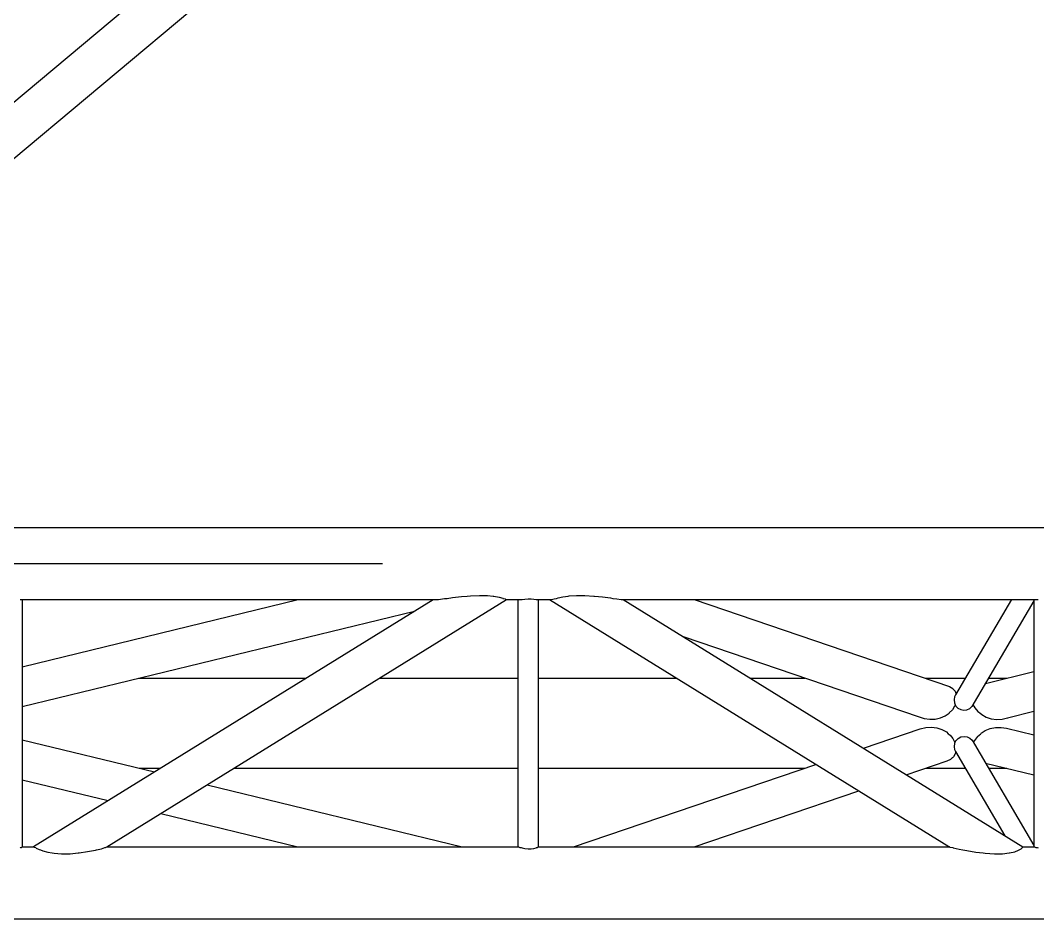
# Model space of a CAD drawing. Header units: millimetres. Extents: x 150209.93 to 150215.05, y 136675.65 to 136679.93.
# Drawn here: x 150213.6736 to 150213.7884, y 136677.1167 to 136677.2181 of the extents above; entities that cross this region are included whole.
import ezdxf

# ---------------------------------------------------------------- set-up
doc = ezdxf.new("R2010")
doc.units = ezdxf.units.MM
doc.header["$LTSCALE"] = 0.25
doc.linetypes.add('CENTER', pattern=[50.8, 31.75, -6.35, 6.35, -6.35])
doc.linetypes.add('XKITLINE00', pattern=[0])

# ---------------------------------------------------------------- blocks, each defined once
blk = doc.blocks.new('çatıı')
at = {"color": 8, "linetype": 'CENTER'}
for p, q in [((25173.61, 9090.27), (23430, 7630.27)), ((23430, 7630.27), (24815.89, 7630.27))]:
    blk.add_line(p, q, dxfattribs=at)
at = {"color": 8, "linetype": 'XKITLINE00'}
for p, q in [((23506.2, 7709.97), (24282.83, 8360.28)), ((23506.2, 7678.19), (24301.8, 8344.39)), ((23551.02, 7650.57), (24815.89, 7650.57)), ((23725.59, 7610.05), (23725.82, 7609.97)), ((23725.81, 7609.97), (23960.7, 7609.97)), ((23725.82, 7609.97), (23726.4, 7609.96)), ((23726.4, 7609.96), (23726.68, 7609.94)), ((23726.52, 7609.97), (23726.54, 7609.95)), ((23726.68, 7572.11), (23882.4, 7609.97)), ((23726.68, 7609.94), (23726.68, 7470.48)), ((23733.11, 7470.61), (23958.41, 7609.97)), ((23774.45, 7470.51), (23999.85, 7609.94)), ((23958.55, 7609.97), (23958.57, 7609.94)), ((23958.57, 7609.94), (23959.28, 7609.95)), ((23959.28, 7609.95), (23960.68, 7609.97)), ((23960.68, 7609.97), (23961.39, 7610.09)), ((23961.39, 7610.09), (23964.85, 7610.5)), ((23964.85, 7610.5), (23966.3, 7610.62)), ((23966.3, 7610.62), (23969.34, 7611.08)), ((23969.34, 7611.08), (23974.37, 7611.63)), ((23974.37, 7611.63), (23977.72, 7611.87)), ((23977.72, 7611.87), (23979.59, 7612.07)), ((23979.59, 7612.07), (23984.66, 7612.33)), ((23984.66, 7612.33), (23989.1, 7612.24)), ((23989.1, 7612.24), (23992.26, 7611.87)), ((23992.26, 7611.87), (23992.71, 7611.84)), ((23992.71, 7611.84), (23995.7, 7611.38)), ((23995.7, 7611.38), (23997.69, 7610.75)), ((23997.69, 7610.75), (23997.83, 7610.62)), ((23997.83, 7610.62), (23999.12, 7610.31)), ((23999.12, 7610.31), (23999.49, 7609.97)), ((23999.49, 7609.97), (23999.74, 7609.97)), ((23999.74, 7609.97), (23999.85, 7609.94)), ((23999.76, 7609.97), (24008.13, 7609.97)), ((24006.27, 7609.97), (24006.27, 7470.61)), ((24006.36, 7609.97), (24006.39, 7609.93)), ((24006.39, 7609.93), (24006.55, 7609.95)), ((24006.55, 7609.95), (24007.36, 7609.96)), ((24006.75, 7609.97), (24006.77, 7609.95)), ((24007.36, 7609.96), (24008.12, 7609.97)), ((24008.12, 7609.97), (24008.62, 7610.08)), ((24008.62, 7610.08), (24010.21, 7610.27)), ((24010.21, 7610.27), (24011.97, 7610.37)), ((24011.97, 7610.37), (24013.73, 7610.37)), ((24013.73, 7610.37), (24015.32, 7610.26)), ((24015.32, 7610.26), (24016.58, 7610.05)), ((24016.58, 7610.05), (24016.81, 7609.97)), ((24016.8, 7609.97), (24025.21, 7609.97)), ((24016.81, 7609.97), (24017.39, 7609.96)), ((24017.39, 7609.96), (24017.67, 7609.94)), ((24017.51, 7609.97), (24017.53, 7609.95)), ((24017.67, 7609.94), (24017.67, 7470.49)), ((24024.04, 7609.97), (24249.35, 7470.6)), ((24024.08, 7609.97), (24024.17, 7609.93)), ((24024.17, 7609.93), (24024.22, 7609.95)), ((24024.22, 7609.95), (24025.21, 7609.97)), ((24025.27, 7610.03), (24025.21, 7609.97)), ((24025.27, 7610.03), (24026.74, 7610.45)), ((24026.74, 7610.45), (24027.96, 7610.63)), ((24027.96, 7610.63), (24028.87, 7610.99)), ((24028.87, 7610.99), (24031.67, 7611.57)), ((24031.67, 7611.57), (24034.52, 7611.88)), ((24034.52, 7611.88), (24035.21, 7612.02)), ((24035.21, 7612.02), (24039.29, 7612.32)), ((24039.29, 7612.32), (24044, 7612.29)), ((24044, 7612.29), (24049.11, 7611.92)), ((24049.11, 7611.92), (24049.37, 7611.88)), ((24049.37, 7611.88), (24053.97, 7611.47)), ((24053.97, 7611.47), (24058.51, 7610.86)), ((24058.51, 7610.86), (24059.73, 7610.63)), ((24059.73, 7610.63), (24062.1, 7610.37)), ((24062.1, 7610.37), (24064.5, 7609.97)), ((24064.5, 7609.97), (24064.64, 7609.97)), ((24064.63, 7609.97), (24299.11, 7609.97)), ((24064.64, 7609.97), (24065.58, 7609.94)), ((24065.46, 7609.97), (24065.52, 7609.95)), ((24065.58, 7609.94), (24291.08, 7470.45)), ((24105.56, 7609.97), (24249.7, 7560.97)), ((24284.51, 7609.97), (24253.03, 7556.21)), ((24297.26, 7609.34), (24262.31, 7549.65)), ((24297.26, 7609.97), (24297.26, 7470.61)), ((24297.34, 7609.97), (24297.38, 7609.93)), ((24297.38, 7609.93), (24297.54, 7609.95)), ((24297.54, 7609.95), (24298.35, 7609.96)), ((24297.73, 7609.97), (24297.76, 7609.95)), ((24298.35, 7609.96), (24299.11, 7609.97)), ((24299.11, 7609.97), (24299.61, 7610.08)), ((23726.68, 7549.7), (23947.94, 7603.5)), ((24099.36, 7589.05), (24232.45, 7543.81)), ((24269.95, 7562.7), (24297.26, 7569.34)), ((23792.31, 7565.67), (23886.79, 7565.67)), ((23928.28, 7565.67), (24006.27, 7565.67)), ((24017.67, 7565.67), (24095.66, 7565.67)), ((24137.15, 7565.67), (24168.12, 7565.67)), ((24235.87, 7565.67), (24258.65, 7565.67)), ((24249.7, 7560.97), (24251.46, 7559.85)), ((24271.69, 7565.67), (24282.18, 7565.67)), ((24251.46, 7559.85), (24251.7, 7559.52)), ((24251.7, 7559.52), (24252.75, 7558.33)), ((24252.45, 7555.09), (24252.27, 7553.55)), ((24252.66, 7555.48), (24252.45, 7555.09)), ((24253.03, 7556.21), (24252.66, 7555.48)), ((24252.75, 7558.33), (24253.38, 7556.67)), ((24253.03, 7556.21), (24253.17, 7556.3)), ((24252.42, 7549.83), (24251.27, 7547.86)), ((24252.27, 7553.55), (24252.3, 7553.35)), ((24252.3, 7553.35), (24252.47, 7551.71)), ((24252.55, 7550.01), (24252.42, 7549.83)), ((24252.47, 7551.71), (24252.82, 7550.68)), ((24252.82, 7550.69), (24252.55, 7550.01)), ((24252.82, 7550.68), (24252.88, 7550.45)), ((24252.88, 7550.45), (24253.16, 7549.96)), ((24253.16, 7549.96), (24253.3, 7549.83)), ((24253.3, 7549.83), (24254.42, 7548.72)), ((24261.06, 7548.48), (24262.31, 7549.65)), ((24262.86, 7550.59), (24263.38, 7549.84)), ((24263.38, 7549.84), (24263.9, 7548.84)), ((24232.45, 7543.81), (24235.39, 7542.86)), ((24244.55, 7543.19), (24247.2, 7544.35)), ((24247.2, 7544.35), (24249.4, 7545.96)), ((24249.46, 7546.02), (24249.4, 7545.96)), ((24251.27, 7547.86), (24249.46, 7546.02)), ((24254.42, 7548.72), (24256, 7547.89)), ((24256, 7547.89), (24257.75, 7547.56)), ((24257.75, 7547.56), (24259.49, 7547.77)), ((24259.49, 7547.77), (24261.06, 7548.48)), ((24263.9, 7548.84), (24265.67, 7546.8)), ((24265.67, 7546.8), (24266.72, 7546.02)), ((24266.72, 7546.02), (24267.83, 7545.05)), ((24267.83, 7545.05), (24270.33, 7543.67)), ((24270.33, 7543.67), (24273.19, 7542.78)), ((24282.36, 7543.31), (24297.26, 7546.93)), ((24235.39, 7542.86), (24238.5, 7542.43)), ((24236.25, 7537.75), (24239.42, 7537.93)), ((24238.5, 7542.43), (24241.6, 7542.54)), ((24239.42, 7537.93), (24242.51, 7537.56)), ((24241.6, 7542.54), (24244.55, 7543.19)), ((24273.19, 7542.78), (24276.25, 7542.41)), ((24275.58, 7537.83), (24278.74, 7537.9)), ((24276.25, 7542.41), (24279.36, 7542.59)), ((24278.74, 7537.9), (24281.87, 7537.43)), ((24279.36, 7542.59), (24282.36, 7543.31)), ((24282.36, 7543.31), (24282.45, 7543.34)), ((24201.08, 7526.13), (24233.17, 7537.04)), ((24233.17, 7537.04), (24236.25, 7537.75)), ((24242.51, 7537.56), (24245.36, 7536.67)), ((24245.36, 7536.67), (24247.85, 7535.3)), ((24247.85, 7535.3), (24248.95, 7534.31)), ((24248.95, 7534.31), (24249.92, 7533.55)), ((24249.92, 7533.55), (24251.54, 7531.52)), ((24254.54, 7531.64), (24256.12, 7532.47)), ((24256.12, 7532.47), (24257.87, 7532.79)), ((24257.87, 7532.79), (24259.62, 7532.58)), ((24259.62, 7532.58), (24261.18, 7531.86)), ((24265.36, 7532.66), (24263.82, 7530.52)), ((24265.36, 7532.66), (24267.23, 7534.31)), ((24267.44, 7534.54), (24267.23, 7534.31)), ((24267.44, 7534.54), (24269.78, 7536.11)), ((24269.78, 7536.11), (24272.55, 7537.22)), ((24272.55, 7537.22), (24275.58, 7537.83)), ((24281.87, 7537.43), (24297.26, 7533.68)), ((23726.68, 7530.91), (23801.28, 7512.77)), ((24251.54, 7531.52), (24251.99, 7530.51)), ((24251.99, 7530.51), (24252.66, 7529.33)), ((24252.33, 7527.15), (24252.3, 7526.96)), ((24252.3, 7526.96), (24252.48, 7525.42)), ((24252.5, 7528.8), (24252.33, 7527.15)), ((24252.71, 7529.42), (24252.5, 7528.8)), ((24252.66, 7529.33), (24252.67, 7529.3)), ((24253.28, 7530.4), (24252.71, 7529.42)), ((24253.28, 7530.4), (24253.39, 7530.51)), ((24253.39, 7530.51), (24254.54, 7531.64)), ((24261.18, 7531.86), (24262.42, 7530.7)), ((24262.42, 7530.7), (24297.26, 7471.21)), ((24263.82, 7530.52), (24263.19, 7529.4)), ((24250.39, 7520.01), (24251.33, 7520.88)), ((24251.33, 7520.88), (24251.88, 7521.33)), ((24252.87, 7523), (24251.88, 7521.33)), ((24252.48, 7525.42), (24252.68, 7525.03)), ((24252.68, 7525.03), (24253.05, 7524.3)), ((24252.97, 7523.71), (24252.87, 7523)), ((24253.11, 7524.18), (24252.97, 7523.71)), ((24253.05, 7524.3), (24280.89, 7476.76)), ((24037.67, 7470.57), (24174.31, 7517.02)), ((24225.21, 7511.2), (24248.34, 7519.06)), ((24248.34, 7519.06), (24250.39, 7520.01)), ((24269.99, 7517.78), (24297.26, 7511.15)), ((23792.64, 7514.87), (23804.67, 7514.87)), ((23846.16, 7514.87), (24006.27, 7514.87)), ((24017.67, 7514.87), (24167.98, 7514.87)), ((24236.01, 7514.87), (24258.57, 7514.87)), ((24271.69, 7514.87), (24281.92, 7514.87)), ((23726.68, 7508.37), (23775.12, 7496.6)), ((23831.06, 7505.53), (23974.83, 7470.57)), ((24105.7, 7470.57), (24198.43, 7502.1)), ((23804.9, 7489.35), (23882.14, 7470.57)), ((23725.59, 7469.89), (23725.82, 7470.03)), ((23725.82, 7470.03), (23726.4, 7470.2)), ((23726.68, 7470.48), (23726.4, 7470.2)), ((23726.68, 7470.57), (23733.37, 7470.57)), ((23733.11, 7470.61), (23733.21, 7470.58)), ((23733.11, 7470.61), (23733.34, 7470.61)), ((23733.34, 7470.61), (23733.53, 7470.31)), ((23733.53, 7470.31), (23734.45, 7470.03)), ((23734.45, 7470.03), (23734.61, 7469.81)), ((23734.61, 7469.81), (23736.22, 7469.07)), ((23736.22, 7469.07), (23737.1, 7468.85)), ((23768.64, 7468.85), (23771.38, 7469.43)), ((23771.38, 7469.43), (23773.26, 7470.03)), ((23773.26, 7470.03), (23773.67, 7470.12)), ((23773.67, 7470.12), (23774.45, 7470.51)), ((23774.54, 7470.57), (24006.43, 7470.57)), ((24006.27, 7470.61), (24006.41, 7470.6)), ((24006.27, 7470.61), (24006.39, 7470.61)), ((24006.39, 7470.61), (24006.55, 7470.45)), ((24006.55, 7470.45), (24007.36, 7470.17)), ((24007.36, 7470.17), (24008.12, 7470.03)), ((24008.12, 7470.03), (24008.62, 7469.84)), ((24008.62, 7469.84), (24010.21, 7469.49)), ((24010.21, 7469.49), (24011.97, 7469.31)), ((24011.97, 7469.31), (24013.73, 7469.32)), ((24013.73, 7469.32), (24015.32, 7469.52)), ((24015.32, 7469.52), (24016.58, 7469.89)), ((24016.58, 7469.89), (24016.81, 7470.03)), ((24016.81, 7470.03), (24017.39, 7470.21)), ((24017.67, 7470.49), (24017.39, 7470.21)), ((24017.67, 7470.57), (24249.47, 7470.57)), ((24249.35, 7470.6), (24249.39, 7470.61)), ((24249.35, 7470.6), (24249.41, 7470.6)), ((24249.39, 7470.61), (24249.86, 7470.37)), ((24249.86, 7470.37), (24251.43, 7470.03)), ((24251.43, 7470.03), (24251.76, 7469.93)), ((24251.76, 7469.93), (24255.12, 7469.18)), ((24255.12, 7469.18), (24257.15, 7468.85)), ((24288.92, 7468.85), (24290.12, 7469.32)), ((24290.72, 7470.03), (24290.12, 7469.32)), ((24290.72, 7470.03), (24290.82, 7470.06)), ((24291.08, 7470.45), (24290.82, 7470.06)), ((24290.89, 7470.57), (24297.42, 7470.57)), ((24297.26, 7470.61), (24297.38, 7470.62)), ((24297.26, 7470.61), (24297.4, 7470.6)), ((24297.38, 7470.62), (24297.54, 7470.45)), ((24297.54, 7470.45), (24298.35, 7470.18)), ((24298.35, 7470.18), (24299.11, 7470.04)), ((24299.11, 7470.04), (24299.61, 7469.84)), ((23737.1, 7468.85), (23738.37, 7468.21)), ((23738.37, 7468.21), (23741.27, 7467.44)), ((23741.27, 7467.44), (23743.69, 7467.11)), ((23743.69, 7467.11), (23744.84, 7466.86)), ((23744.84, 7466.86), (23748.98, 7466.54)), ((23748.98, 7466.54), (23753.73, 7466.64)), ((23753.73, 7466.64), (23758.21, 7467.11)), ((23758.21, 7467.11), (23758.8, 7467.15)), ((23758.8, 7467.15), (23763.57, 7467.79)), ((23763.57, 7467.79), (23768.02, 7468.68)), ((23768.02, 7468.68), (23768.64, 7468.85)), ((24257.15, 7468.85), (24259.48, 7468.34)), ((24259.48, 7468.34), (24264.51, 7467.54)), ((24264.51, 7467.54), (24268.56, 7467.11)), ((24268.56, 7467.11), (24269.74, 7466.94)), ((24269.74, 7466.94), (24274.93, 7466.56)), ((24274.93, 7466.56), (24279.52, 7466.6)), ((24279.52, 7466.6), (24283.27, 7467.07)), ((24283.27, 7467.07), (24283.39, 7467.11)), ((24283.39, 7467.11), (24286.42, 7467.68)), ((24286.42, 7467.68), (24288.59, 7468.54)), ((24288.59, 7468.54), (24288.92, 7468.85)), ((23551.03, 7429.97), (24815.89, 7429.97))]:
    blk.add_line(p, q, dxfattribs=at)

msp = doc.modelspace()

# ---------------------------------------------------------------- block references
at = {"xscale": 0.0002000170049888334, "yscale": 0.0002000170049888334, "zscale": 0.0002000170049888334}
msp.add_blockref('çatıı', (150208.92807, 136675.63059), dxfattribs=at)

doc.saveas('drawing.dxf')
